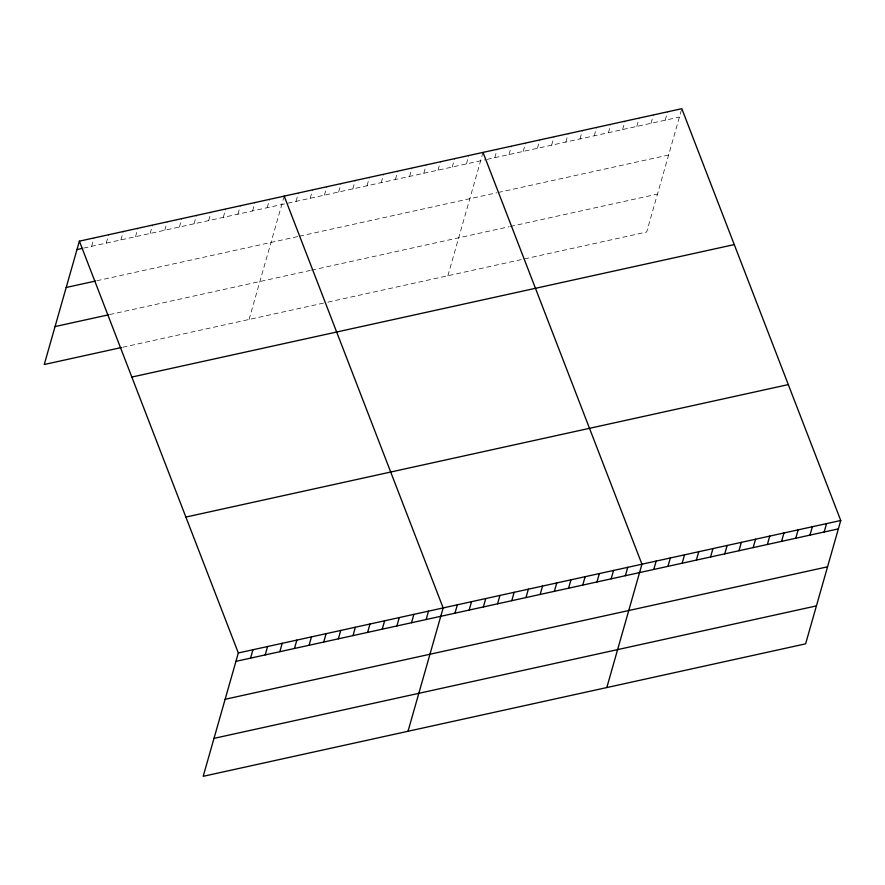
<?xml version="1.0" encoding="UTF-8"?>
<svg xmlns="http://www.w3.org/2000/svg" width="885" height="885" viewBox="0 0 885 885"><rect width="100%" height="100%" fill="white"/><g stroke="black" fill="none" stroke-linecap="round" stroke-linejoin="round"><path stroke-width="0.66" stroke-dasharray="4.42 3.32" d="M91.631 246.329L94.009 237.954M106.255 243.109L108.645 234.735M120.891 239.89L123.269 231.516M135.516 236.682L137.905 228.297M150.151 233.463L152.53 225.078M164.776 230.244L167.165 221.869M179.412 227.025L181.801 218.65M194.036 223.805L196.426 215.431M208.672 220.586L211.061 212.212M223.297 217.378L225.686 208.993M237.932 214.159L240.322 205.774M252.557 210.94L254.946 202.565M267.193 207.721L269.582 199.346M249.072 319.463L283.864 197.322M296.021 201.382L298.411 193.007M310.226 198.262L312.604 189.877M324.419 195.143L326.808 186.757M338.623 192.012L341.013 183.637M352.816 188.892L355.206 180.518M367.021 185.773L369.41 177.387M381.225 182.642L383.603 174.268M395.418 179.522L397.808 171.148M409.622 176.403L412.012 168.017M423.815 173.283L426.205 164.898M438.02 170.152L440.409 161.778M452.224 167.033L454.602 158.658M466.417 163.913L468.807 155.528M447.876 275.744L483.011 152.408M494.815 157.663L497.204 149.288M509.019 154.543L511.408 146.169M523.223 151.423L525.601 143.038M537.416 148.304L539.806 139.918M551.62 145.173L554.01 136.799M565.825 142.054L568.203 133.679M580.018 138.934L582.407 130.549M594.222 135.803L596.612 127.429M608.415 132.684L610.805 124.309M622.62 129.564L625.009 121.179M636.824 126.444L639.202 118.059M651.017 123.314L653.407 114.939M665.221 120.194L667.611 111.82M681.461 109.895L646.669 232.036L325.238 302.714M83.644 248.088L485.788 159.654M487.071 159.366L679.414 117.074M96.786 280.755L298.123 236.483M299.418 236.195L496.927 192.764M498.211 192.476L668.617 155.008M109.585 314.573L310.226 270.456M311.52 270.168L509.03 226.737M510.313 226.46L657.478 194.092M122.716 347.252L323.943 303.002"/><path stroke-width="1.33" d="M79.385 241.162L238.331 652.964L203.196 776.311L805.615 643.837L840.75 520.491L681.804 108.689L79.385 241.162L44.25 364.509L121.389 347.54M250.566 658.13L252.955 649.756M265.201 654.911L267.591 646.537M279.826 651.692L282.215 643.318M294.462 648.484L296.851 640.098M309.086 645.265L311.476 636.879M323.722 642.045L326.111 633.66M338.358 638.826L340.736 630.452M352.982 635.607L355.372 627.233M367.618 632.388L369.996 624.014M382.243 629.18L384.632 620.794M396.878 625.961L399.257 617.575M411.503 622.741L413.892 614.367M426.139 619.522L428.517 611.148M408.018 731.264L443.153 607.929L284.207 196.127M454.967 613.183L457.346 604.809M469.161 610.064L471.55 601.678M483.365 606.944L485.754 598.559M497.569 603.813L499.948 595.439M511.762 600.694L514.152 592.319M525.967 597.574L528.356 589.189M540.16 594.443L542.549 586.069M554.364 591.324L556.753 582.95M568.568 588.204L570.947 579.819M582.761 585.085L585.151 576.699M596.966 581.954L599.355 573.58M611.159 578.834L613.548 570.46M625.363 575.715L627.753 567.329M606.811 687.545L641.946 564.21L483.011 152.408M653.761 569.464L656.15 561.09M667.965 566.345L670.354 557.97M682.158 563.225L684.547 554.84M696.362 560.094L698.752 551.72M710.567 556.975L712.945 548.6M724.76 553.855L727.149 545.47M738.964 550.736L741.353 542.35M753.168 547.605L755.547 539.231M767.361 544.485L769.751 536.111M781.566 541.366L783.955 532.98M795.759 538.246L798.148 529.861M809.963 535.115L812.353 526.741M824.167 531.996L826.546 523.621M76.995 249.548L82.316 248.375M66.187 287.481L95.447 281.054M55.058 326.565L108.258 314.872M131.832 377.065L734.262 244.592M185.872 517.072L788.303 384.599M238.331 652.964L840.75 520.491M235.941 661.349L838.361 528.876M225.133 699.283L827.552 566.809M214.004 738.367L816.424 605.893"/></g></svg>
